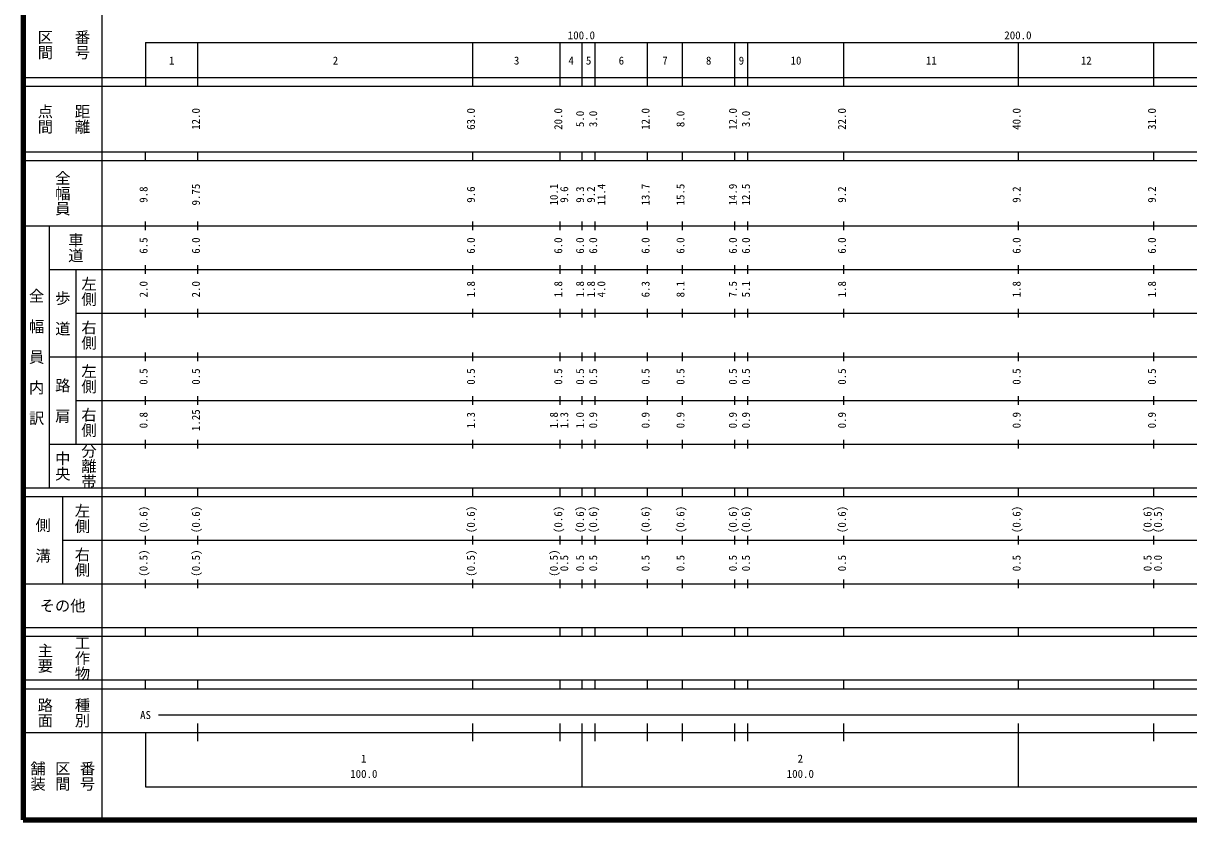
# Model space of a CAD drawing. Units: millimetres on the paper, enlarged 1000 times. Extents: x 40000 to 680000, y 20000 to 380000.
# Drawn here: x 40000 to 306964, y 20000 to 202409 of the extents above; entities that cross this region are included whole.
import ezdxf
from ezdxf.enums import TextEntityAlignment as Align

# ---------------------------------------------------------------- set-up
doc = ezdxf.new("R2010")
doc.units = ezdxf.units.MM
doc.header["$LTSCALE"] = 1000
doc.layers.add('M-TTL', color=2, linetype='Continuous', lineweight=140)
doc.layers.add('M-TTL-BAND', color=7, linetype='Continuous', lineweight=25)
doc.styles.add('@ＭＳ ゴシック', font='')
doc.styles.add('ＭＳ ゴシック', font='')
doc.styles.get('@ＭＳ ゴシック').set_extended_font_data('@MS Gothic')
doc.styles.get('ＭＳ ゴシック').set_extended_font_data('MS Gothic')

msp = doc.modelspace()

# ---------------------------------------------------------------- linework, layer by layer
at = {"layer": 'M-TTL'}
for p, q in [((40000, 380000), (40000, 20000)), ((40000, 20000), (680000, 20000))]:
    msp.add_line(p, q, dxfattribs=at)
at = {"layer": 'M-TTL-BAND'}
for p, q in [((58000, 370000), (58000, 20000)), ((68000, 198000), (579000, 198000)), ((68000, 198000), (68000, 188000)), ((80000, 188000), (80000, 198000)), ((143000, 188000), (143000, 198000)), ((163000, 188000), (163000, 198000)), ((168000, 188000), (168000, 198000)), ((171000, 188000), (171000, 198000)), ((183000, 188000), (183000, 198000)), ((191000, 188000), (191000, 198000)), ((203000, 188000), (203000, 198000)), ((206000, 188000), (206000, 198000)), ((228000, 188000), (228000, 198000)), ((268000, 188000), (268000, 198000)), ((299000, 188000), (299000, 198000)), ((40000, 190000), (579000, 190000)), ((40000, 188000), (579000, 188000)), ((40000, 173000), (579000, 173000)), ((40000, 171000), (579000, 171000)), ((68000, 171000), (68000, 173000)), ((80000, 171000), (80000, 173000)), ((143000, 171000), (143000, 173000)), ((163000, 171000), (163000, 173000)), ((168000, 171000), (168000, 173000)), ((171000, 171000), (171000, 173000)), ((183000, 171000), (183000, 173000)), ((191000, 171000), (191000, 173000)), ((203000, 171000), (203000, 173000)), ((206000, 171000), (206000, 173000)), ((228000, 171000), (228000, 173000)), ((268000, 171000), (268000, 173000)), ((299000, 171000), (299000, 173000)), ((40000, 156000), (579000, 156000)), ((46000, 96000), (46000, 156000)), ((68000, 155000), (68000, 157000)), ((80000, 155000), (80000, 157000)), ((143000, 155000), (143000, 157000)), ((163000, 155000), (163000, 157000)), ((168000, 155000), (168000, 157000)), ((171000, 155000), (171000, 157000)), ((183000, 155000), (183000, 157000)), ((191000, 155000), (191000, 157000)), ((203000, 155000), (203000, 157000)), ((206000, 155000), (206000, 157000)), ((228000, 155000), (228000, 157000)), ((268000, 155000), (268000, 157000)), ((299000, 155000), (299000, 157000)), ((68000, 145000), (68000, 147000)), ((80000, 145000), (80000, 147000)), ((143000, 145000), (143000, 147000)), ((163000, 145000), (163000, 147000)), ((168000, 145000), (168000, 147000)), ((171000, 145000), (171000, 147000)), ((183000, 145000), (183000, 147000)), ((191000, 145000), (191000, 147000)), ((203000, 145000), (203000, 147000)), ((206000, 145000), (206000, 147000)), ((228000, 145000), (228000, 147000)), ((268000, 145000), (268000, 147000)), ((299000, 145000), (299000, 147000)), ((46000, 146000), (579000, 146000)), ((52000, 146000), (52000, 106000)), ((68000, 135000), (68000, 137000)), ((80000, 135000), (80000, 137000)), ((143000, 135000), (143000, 137000)), ((163000, 135000), (163000, 137000)), ((168000, 135000), (168000, 137000)), ((171000, 135000), (171000, 137000)), ((183000, 135000), (183000, 137000)), ((191000, 135000), (191000, 137000)), ((203000, 135000), (203000, 137000)), ((206000, 135000), (206000, 137000)), ((228000, 135000), (228000, 137000)), ((268000, 135000), (268000, 137000)), ((299000, 135000), (299000, 137000)), ((52000, 136000), (579000, 136000)), ((46000, 126000), (579000, 126000)), ((68000, 125000), (68000, 127000)), ((80000, 125000), (80000, 127000)), ((143000, 125000), (143000, 127000)), ((163000, 125000), (163000, 127000)), ((168000, 125000), (168000, 127000)), ((171000, 125000), (171000, 127000)), ((183000, 125000), (183000, 127000)), ((191000, 125000), (191000, 127000)), ((203000, 125000), (203000, 127000)), ((206000, 125000), (206000, 127000)), ((228000, 125000), (228000, 127000)), ((268000, 125000), (268000, 127000)), ((299000, 125000), (299000, 127000)), ((52000, 116000), (579000, 116000)), ((68000, 115000), (68000, 117000)), ((80000, 115000), (80000, 117000)), ((143000, 115000), (143000, 117000)), ((163000, 115000), (163000, 117000)), ((168000, 115000), (168000, 117000)), ((171000, 115000), (171000, 117000)), ((183000, 115000), (183000, 117000)), ((191000, 115000), (191000, 117000)), ((203000, 115000), (203000, 117000)), ((206000, 115000), (206000, 117000)), ((228000, 115000), (228000, 117000)), ((268000, 115000), (268000, 117000)), ((299000, 115000), (299000, 117000)), ((68000, 105000), (68000, 107000)), ((80000, 105000), (80000, 107000)), ((143000, 105000), (143000, 107000)), ((163000, 105000), (163000, 107000)), ((168000, 105000), (168000, 107000)), ((171000, 105000), (171000, 107000)), ((183000, 105000), (183000, 107000)), ((191000, 105000), (191000, 107000)), ((203000, 105000), (203000, 107000)), ((206000, 105000), (206000, 107000)), ((228000, 105000), (228000, 107000)), ((268000, 105000), (268000, 107000)), ((299000, 105000), (299000, 107000)), ((46000, 106000), (579000, 106000)), ((40000, 96000), (579000, 96000)), ((40000, 94000), (579000, 94000)), ((49000, 94000), (49000, 74000)), ((68000, 94000), (68000, 96000)), ((80000, 94000), (80000, 96000)), ((143000, 94000), (143000, 96000)), ((163000, 94000), (163000, 96000)), ((168000, 94000), (168000, 96000)), ((171000, 94000), (171000, 96000)), ((183000, 94000), (183000, 96000)), ((191000, 94000), (191000, 96000)), ((203000, 94000), (203000, 96000)), ((206000, 94000), (206000, 96000)), ((228000, 94000), (228000, 96000)), ((268000, 94000), (268000, 96000)), ((299000, 94000), (299000, 96000)), ((49000, 84000), (579000, 84000)), ((68000, 83000), (68000, 85000)), ((80000, 83000), (80000, 85000)), ((143000, 83000), (143000, 85000)), ((163000, 83000), (163000, 85000)), ((168000, 83000), (168000, 85000)), ((171000, 83000), (171000, 85000)), ((183000, 83000), (183000, 85000)), ((191000, 83000), (191000, 85000)), ((203000, 83000), (203000, 85000)), ((206000, 83000), (206000, 85000)), ((228000, 83000), (228000, 85000)), ((268000, 83000), (268000, 85000)), ((299000, 83000), (299000, 85000)), ((68000, 73000), (68000, 75000)), ((80000, 73000), (80000, 75000)), ((143000, 73000), (143000, 75000)), ((163000, 73000), (163000, 75000)), ((168000, 73000), (168000, 75000)), ((171000, 73000), (171000, 75000)), ((183000, 73000), (183000, 75000)), ((191000, 73000), (191000, 75000)), ((203000, 73000), (203000, 75000)), ((206000, 73000), (206000, 75000)), ((228000, 73000), (228000, 75000)), ((268000, 73000), (268000, 75000)), ((299000, 73000), (299000, 75000)), ((40000, 74000), (579000, 74000)), ((40000, 64000), (579000, 64000)), ((40000, 62000), (579000, 62000)), ((68000, 62000), (68000, 64000)), ((80000, 62000), (80000, 64000)), ((143000, 62000), (143000, 64000)), ((163000, 62000), (163000, 64000)), ((168000, 62000), (168000, 64000)), ((171000, 62000), (171000, 64000)), ((183000, 62000), (183000, 64000)), ((191000, 62000), (191000, 64000)), ((203000, 62000), (203000, 64000)), ((206000, 62000), (206000, 64000)), ((228000, 62000), (228000, 64000)), ((268000, 62000), (268000, 64000)), ((299000, 62000), (299000, 64000)), ((40000, 52000), (579000, 52000)), ((68000, 50000), (68000, 52000)), ((80000, 50000), (80000, 52000)), ((143000, 50000), (143000, 52000)), ((163000, 50000), (163000, 52000)), ((168000, 50000), (168000, 52000)), ((171000, 50000), (171000, 52000)), ((183000, 50000), (183000, 52000)), ((191000, 50000), (191000, 52000)), ((203000, 50000), (203000, 52000)), ((206000, 50000), (206000, 52000)), ((228000, 50000), (228000, 52000)), ((268000, 50000), (268000, 52000)), ((299000, 50000), (299000, 52000)), ((40000, 50000), (579000, 50000)), ((71000, 44000), (544000, 44000)), ((80000, 38000), (80000, 42000)), ((143000, 38000), (143000, 42000)), ((163000, 38000), (163000, 42000)), ((168000, 27500), (168000, 42000)), ((171000, 38000), (171000, 42000)), ((183000, 38000), (183000, 42000)), ((191000, 38000), (191000, 42000)), ((203000, 38000), (203000, 42000)), ((206000, 38000), (206000, 42000)), ((228000, 38000), (228000, 42000)), ((268000, 27500), (268000, 42000)), ((299000, 38000), (299000, 42000)), ((40000, 40000), (579000, 40000)), ((68000, 40000), (68000, 27500)), ((68000, 27500), (579000, 27500))]:
    msp.add_line(p, q, dxfattribs=at)

# ---------------------------------------------------------------- texts
at = {"layer": 'M-TTL-BAND', "style": '@ＭＳ ゴシック'}
for s, p in [('区間', (45000, 197500)), ('番号', (53500, 197500)), ('点間', (45000, 180500)), ('距離', (53500, 180500)), ('全幅員', (49000, 163500)), ('車道', (52000, 151000)), ('左側', (55000, 141000)), ('全\u3000幅\u3000員\u3000内\u3000訳', (43000, 126000)), ('歩\u3000道', (49000, 136000)), ('右側', (55000, 131000)), ('左側', (55000, 121000)), ('路\u3000肩', (49000, 116000)), ('右側', (55000, 111000)), ('中央', (49000, 101000)), ('分離帯', (55000, 101000)), ('左側', (53500, 89000)), ('側\u3000溝', (44500, 84000)), ('右側', (53500, 79000)), ('工作物', (53500, 57000)), ('主要', (45000, 57000)), ('路面', (45000, 44500)), ('種別', (53500, 44500)), ('舗装', (43333, 30000)), ('区間', (49000, 30000)), ('番号', (54667, 30000))]:
    msp.add_text(s, height=2566, rotation=270, dxfattribs=at).set_placement(p, align=Align.MIDDLE_CENTER)
at = {"layer": 'M-TTL-BAND', "style": 'ＭＳ ゴシック'}
for s, p in [('100.0', (167844, 198195)), ('200.0', (267844, 198195)), ('1', (74000, 192405)), ('2', (111500, 192405)), ('3', (153000, 192405)), ('4', (165500, 192405)), ('5', (169500, 192405)), ('6', (177000, 192405)), ('7', (187000, 192405)), ('8', (197000, 192405)), ('9', (204500, 192405)), ('10', (217000, 192405)), ('11', (248000, 192405)), ('12', (283500, 192405)), ('AS', (68000, 42500)), ('1', (118000, 32523)), ('2', (218000, 32523)), ('100.0', (118000, 29033)), ('100.0', (218000, 29033))]:
    msp.add_text(s, height=1833, dxfattribs=at).set_placement(p, align=Align.BOTTOM_CENTER)
for s, p in [('12.0', (81000, 180500)), ('63.0', (144000, 180500)), ('20.0', (164000, 180500)), ('5.0', (169000, 180500)), ('3.0', (172000, 180500)), ('12.0', (184000, 180500)), ('8.0', (192000, 180500)), ('12.0', (204000, 180500)), ('3.0', (207000, 180500)), ('22.0', (229000, 180500)), ('40.0', (269000, 180500)), ('31.0', (300000, 180500)), ('9.75', (81000, 163174)), ('10.1', (163000, 163174)), ('11.4', (173870, 163174)), ('13.7', (184000, 163174)), ('15.5', (192000, 163174)), ('14.9', (204000, 163174)), ('12.5', (207000, 163174)), ('9.8', (69000, 163174)), ('9.6', (144000, 163174)), ('9.6', (165370, 163174)), ('9.3', (169000, 163174)), ('9.2', (171500, 163174)), ('9.2', (229000, 163174)), ('9.2', (269000, 163174)), ('9.2', (300000, 163174)), ('6.5', (69000, 151500)), ('6.0', (81000, 151500)), ('6.0', (144000, 151500)), ('6.0', (164000, 151500)), ('6.0', (169000, 151500)), ('6.0', (172000, 151500)), ('6.0', (184000, 151500)), ('6.0', (192000, 151500)), ('6.0', (204000, 151500)), ('6.0', (207000, 151500)), ('6.0', (229000, 151500)), ('6.0', (269000, 151500)), ('6.0', (300000, 151500)), ('2.0', (69000, 141500)), ('2.0', (81000, 141500)), ('1.8', (144000, 141500)), ('1.8', (164000, 141500)), ('1.8', (169000, 141500)), ('1.8', (171500, 141500)), ('4.0', (173870, 141500)), ('6.3', (184000, 141500)), ('8.1', (192000, 141500)), ('7.5', (204000, 141500)), ('5.1', (207000, 141500)), ('1.8', (229000, 141500)), ('1.8', (269000, 141500)), ('1.8', (300000, 141500)), ('0.5', (69000, 121500)), ('0.5', (81000, 121500)), ('0.5', (144000, 121500)), ('0.5', (164000, 121500)), ('0.5', (169000, 121500)), ('0.5', (172000, 121500)), ('0.5', (184000, 121500)), ('0.5', (192000, 121500)), ('0.5', (204000, 121500)), ('0.5', (207000, 121500)), ('0.5', (229000, 121500)), ('0.5', (269000, 121500)), ('0.5', (300000, 121500)), ('0.8', (69000, 111500)), ('1.25', (81000, 111500)), ('1.3', (144000, 111500)), ('1.8', (163000, 111500)), ('1.3', (165370, 111500)), ('1.0', (169000, 111500)), ('0.9', (172000, 111500)), ('0.9', (184000, 111500)), ('0.9', (192000, 111500)), ('0.9', (204000, 111500)), ('0.9', (207000, 111500)), ('0.9', (229000, 111500)), ('0.9', (269000, 111500)), ('0.9', (300000, 111500)), ('(0.6)', (69000, 88764)), ('(0.6)', (81000, 88764)), ('(0.6)', (144000, 88764)), ('(0.6)', (164000, 88764)), ('(0.6)', (169000, 88764)), ('(0.6)', (172000, 88764)), ('(0.6)', (184000, 88764)), ('(0.6)', (192000, 88764)), ('(0.6)', (204000, 88764)), ('(0.6)', (207000, 88764)), ('(0.6)', (229000, 88764)), ('(0.6)', (269000, 88764)), ('(0.6)', (299000, 88764)), ('(0.5)', (301370, 88764)), ('(0.5)', (69000, 78764)), ('(0.5)', (81000, 78764)), ('(0.5)', (144000, 78764)), ('(0.5)', (163000, 78764)), ('0.5', (165370, 78764)), ('0.5', (169000, 78764)), ('0.5', (172000, 78764)), ('0.5', (184000, 78764)), ('0.5', (192000, 78764)), ('0.5', (204000, 78764)), ('0.5', (207000, 78764)), ('0.5', (229000, 78764)), ('0.5', (269000, 78764)), ('0.5', (299000, 78764)), ('0.0', (301370, 78764))]:
    msp.add_text(s, height=1833, rotation=90, dxfattribs=at).set_placement(p, align=Align.BOTTOM_CENTER)
msp.add_text('その他', height=2566, dxfattribs=at).set_placement((49000, 69000), align=Align.MIDDLE_CENTER)

doc.saveas('drawing.dxf')
